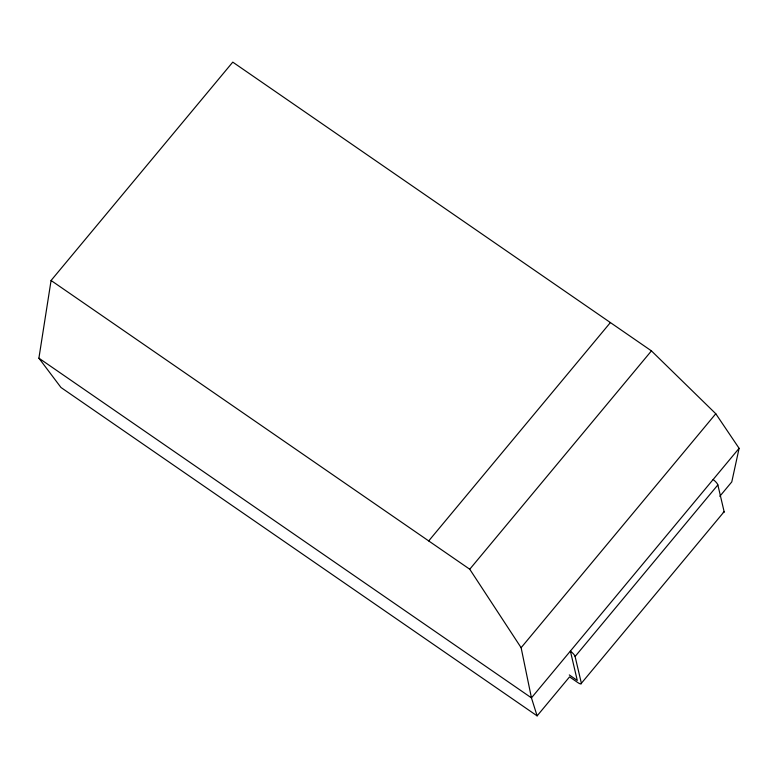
<?xml version="1.0" encoding="UTF-8"?>
<svg xmlns="http://www.w3.org/2000/svg" width="778" height="778" viewBox="0 0 778 778"><rect width="100%" height="100%" fill="white"/><g stroke="black" fill="none" stroke-linecap="round" stroke-linejoin="round"><path stroke-width="1.17" d="M713.144 479.511A6.632 1.731 39.8 0 1 717.861 484.927L724.133 511.7L581.38 683.269A5.252 1.371 39.8 0 1 577.762 682.539L569.554 676.879L537.112 715.867L60.976 387.493L38.9 358.172L51.076 280.488L232.768 62.133L651.439 350.878L715.789 413.75L739.1 448.313L731.777 481.913L719.806 496.306M428.707 540.924L610.39 322.569M537.112 715.867L531.452 697.866L521.124 647.704L469.747 569.233L651.439 350.878M521.124 647.704L715.789 413.75M739.1 448.313L531.452 697.866L38.9 358.172M581.38 683.269L575.098 656.496L717.861 484.927M51.076 280.488L469.747 569.233M569.292 674.934L577.276 680.439L570.391 651.079A6.632 1.731 39.8 0 1 575.098 656.496M724.133 511.7A5.252 1.371 39.8 0 1 723.277 512.352"/></g></svg>
